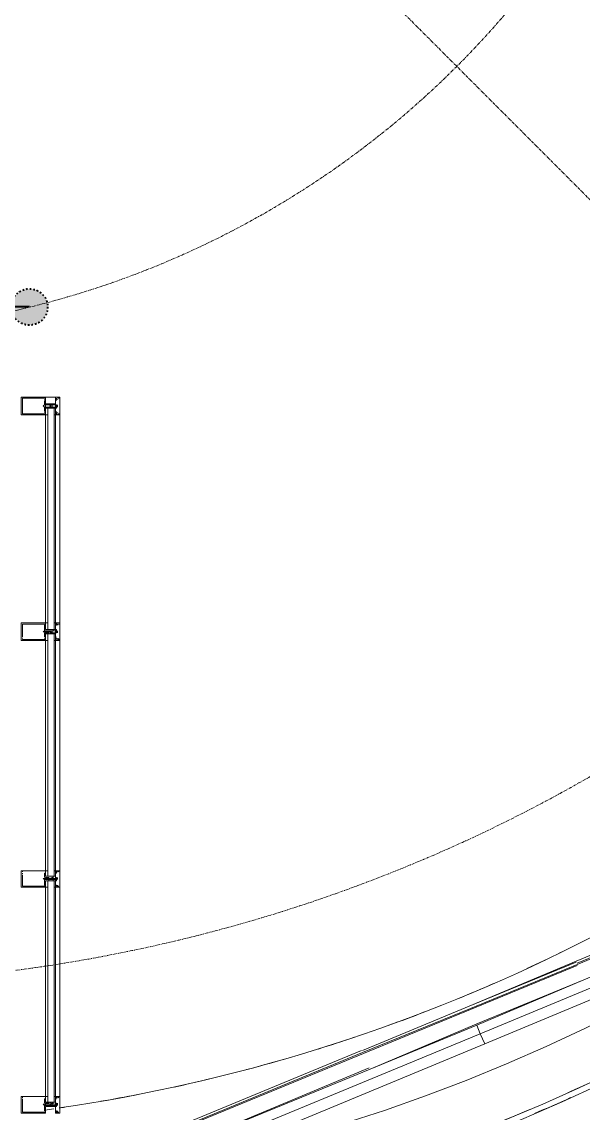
# Model space of a CAD drawing. Header units: millimetres. Extents: x 223 to 147055, y -17460 to 24540.
# Drawn here: x 136267 to 138425, y 300 to 4495 of the extents above; entities that cross this region are included whole.
import ezdxf

# ---------------------------------------------------------------- set-up
doc = ezdxf.new("R2010")
doc.units = ezdxf.units.MM
doc.linetypes.add('ACAD_ISO03W100', pattern=[30, 12, -18])
doc.linetypes.add('ADSK_Линия сетки', pattern=[21, 12, -3, 3, -3])
for name, color, linetype, lineweight in [('A-ANNO-DIMS', 7, 'Continuous', 9), ('S-GRID', 7, 'Continuous', 9), ('раб осв', 7, 'Continuous', 40), ('ЭЛ', 250, 'Continuous', 50)]:
    doc.layers.add(name, color=color, linetype=linetype, lineweight=lineweight)
for name, color, linetype in [('PDF _A-CLNG', 7, 'Continuous'), ('PDF _A-DETL', 7, 'Continuous'), ('PDF _A-DETL-GENF', 7, 'Continuous'), ('PDF _A-FLOR', 7, 'Continuous'), ('PDF _A-GLAZ-CURT', 7, 'Continuous'), ('PDF _A-GLAZ-CWMG', 7, 'Continuous'), ('PDF _I-WALL', 7, 'Continuous'), ('PDF _S-BEAM', 7, 'Continuous'), ('PDF _Ограждение', 7, 'Continuous')]:
    doc.layers.add(name, color=color, linetype=linetype)
doc.styles.add('GOST Common_I_6', font='ARIALN.TTF', dxfattribs={"height": 125})
doc.dimstyles.new('Диагональ_-_Gost_2_5мм', dxfattribs={"dimscale": 304.8, "dimtxt": 125.714375, "dimasz": 0.492126, "dimexe": 0.393701, "dimexo": 0.246063, "dimgap": 0.287073, "dimtad": 1, "dimdec": 0, "dimzin": 0, "dimdsep": 46, "dimtxsty": 'GOST Common_I_6', "dimsah": 1, "dimcen": 0.09, "dimdle": 0.393701, "dimazin": 0, "dimtfac": 1, "dimtdec": 4, "dimtix": 1, "dimtmove": 0, "dimatfit": 3, "dimfxl": 1, "dimtvp": 1, "dimtfill": 1, "dimtolj": 1, "dimtzin": 0, "dimarcsym": 2})

# ---------------------------------------------------------------- blocks, each defined once
blk = doc.blocks.new('*D338')
at = {"layer": 'A-ANNO-DIMS', "color": 0, "lineweight": -2, "transparency": 16777216}
for p, q in [((92115.2, 13595.1), (91913.7, 13796.7)), ((86612.7, 11315.9), (86612.7, 11600.9))]:
    blk.add_line(p, q, dxfattribs=at)
blk.add_arc((86612.7, 19097.7), 7616.7, 271.12837, 313.87163, dxfattribs=at)
at = {"layer": 'A-ANNO-DIMS', "color": 0, "transparency": 16777216}
for points in [[(91873.9, 13624.6), (91908.9, 13588.9), (91998.5, 13711.8)], [(86762.9, 11457.4), (86762.4, 11507.4), (86612.7, 11480.9)]]:
    blk.add_solid(points, dxfattribs=at)
at = {"layer": 'Defpoints', "color": 0, "transparency": 16777216}
for p in [(86612.7, 19097.7), (92168.2, 13542.1), (88584, 11740.4), (86612.7, 11240.9)]:
    blk.add_point(p, dxfattribs=at)
at = {"layer": 'A-ANNO-DIMS', "color": 0, "transparency": 16777216, "insert": (89470.1, 12199.3), "char_height": 125, "width": 588.088, "attachment_point": 5, "rotation": 22.5, "style": 'GOST Common_I_6', "bg_fill": 3, "box_fill_scale": 1.1, "bg_fill_color": 256, "bg_fill_true_color": 13158600, "bg_fill_transparency": 0}
blk.add_mtext('\\A1;45.00°', dxfattribs=at)
blk = doc.blocks.new('оси')
at = {"layer": 'S-GRID', "linetype": 'ADSK_Линия сетки'}
blk.add_line((86612.7, 19097.7), (92851.2, 12859.1), dxfattribs=at)
blk.add_arc((86612.7, 19097.7), 6000, 192.09621, 182.95219, dxfattribs=at)
at = {"layer": 'A-ANNO-DIMS'}
dim = blk.add_angular_dim_3p(base=(88584, 11740.4), center=(86612.7, 19097.7), p1=(86612.7, 11240.9), p2=(92168.2, 13542.1), dimstyle='Диагональ_-_Gost_2_5мм', override={"dimpost": '<>', "dimfxl": 6013.290219}, dxfattribs=at)
dim.commit()
dim.dimension.update_dxf_attribs({"geometry": '*D338', "text_midpoint": (89470.1, 12199.3)})
at = {"layer": 'S-GRID', "linetype": 'ADSK_Линия сетки'}
blk.add_arc((86612.7, 19097.7), 3500, 177.3315, 161.4375, dxfattribs=at)

msp = doc.modelspace()

# ---------------------------------------------------------------- linework, layer by layer
at = {"layer": 'PDF _A-CLNG', "lineweight": 15}
for centre, radius, start, end in [((135460.2, 6800.8), 7049.5, 294.27963, 295.52127), ((135459.5, 6802.5), 7051.3, 291.84641, 293.08773)]:
    msp.add_arc(centre, radius, start, end, dxfattribs=at)
at = {"layer": 'PDF _A-DETL', "lineweight": 15}
msp.add_circle((135464.3, 6800.3), 6849.5, dxfattribs=at)
at = {"layer": 'PDF _A-DETL-GENF', "lineweight": 15}
for points in [[(136357.5, 2996.8), (136357.5, 2984.1), (136264.4, 2984.1), (136264.4, 3051.9), (136357.5, 3051.9), (136357.5, 3039.2)], [(136353.3, 3043.4), (136357.5, 3043.4), (136357.5, 3047.6), (136268.6, 3047.6), (136268.6, 3043.4), (136268.6, 3034.9), (136268.6, 3001.1), (136268.6, 2992.6), (136268.6, 2988.4), (136357.5, 2988.4), (136357.5, 2992.6), (136353.3, 2992.6)], [(136268.6, 3043.4), (136268.6, 3043.4)], [(136268.6, 3034.9), (136268.6, 3034.9)], [(136268.6, 3034.9), (136268.6, 3034.9)], [(136382.9, 3013.8), (136387.2, 3013.8), (136378.7, 3013.8), (136353.3, 3013.8), (136349.1, 3018), (136353.3, 3022.2), (136378.7, 3022.2), (136374.5, 3018), (136378.7, 3013.8), (136378.7, 3022.2), (136382.9, 3022.2), (136382.9, 3013.8), (136378.7, 3013.8)], [(136353.3, 3022.2), (136353.3, 3039.2), (136353.3, 3034.9)], [(136353.3, 3013.8), (136357.5, 3013.8), (136357.5, 3022.2), (136353.3, 3022.2), (136353.3, 3030.7)], [(136353.3, 3026.5), (136357.5, 3026.5), (136374.5, 3026.5)], [(136357.5, 3039.2), (136357.5, 3039.2)], [(136357.5, 3039.2), (136357.5, 3039.2)], [(136357.5, 3034.9), (136357.5, 3030.7)], [(136357.5, 3034.9), (136357.5, 3034.9)], [(136357.5, 3034.9), (136357.5, 3034.9)], [(136357.5, 3030.7), (136357.5, 3030.7)], [(136357.5, 3026.5), (136357.5, 3026.5)], [(136370.2, 3022.2), (136357.5, 3022.2), (136357.5, 3018), (136357.5, 3013.8), (136370.2, 3013.8)], [(136357.5, 3022.2), (136357.5, 3022.2)], [(136399.9, 2996.8), (136395.6, 2996.8), (136395.6, 3009.5), (136395.6, 3018), (136395.6, 3026.5), (136387.2, 3026.5), (136378.7, 3026.5)], [(136378.7, 3026.5), (136378.7, 3026.5)], [(136387.2, 3026.5), (136387.2, 3022.2), (136378.7, 3022.2)], [(136382.9, 3022.2), (136387.2, 3022.2), (136395.6, 3022.2), (136399.9, 3022.2), (136399.9, 3009.5), (136395.6, 3009.5), (136387.2, 3009.5)], [(136387.2, 3026.5), (136387.2, 3026.5)], [(136387.2, 3022.2), (136387.2, 3022.2)], [(136387.2, 3022.2), (136387.2, 3022.2)], [(136395.6, 3047.6), (136395.6, 3051.9), (136399.9, 3051.9), (136412.6, 3051.9), (136412.6, 2984.1), (136399.9, 2984.1)], [(136395.6, 3051.9), (136395.6, 3051.9)], [(136395.6, 3047.6), (136395.6, 3047.6)], [(136395.6, 3047.6), (136395.6, 3047.6)], [(136395.6, 3013.8), (136395.6, 3022.2), (136395.6, 3043.4)], [(136395.6, 3043.4), (136395.6, 3043.4)], [(136395.6, 3043.4), (136395.6, 3043.4)], [(136399.9, 3039.2), (136395.6, 3039.2), (136395.6, 3026.5)], [(136395.6, 3026.5), (136395.6, 3026.5)], [(136395.6, 3022.2), (136395.6, 3022.2)], [(136399.9, 3047.6), (136399.9, 3047.6)], [(136399.9, 3047.6), (136399.9, 3047.6)], [(136404.1, 3043.4), (136399.9, 3043.4), (136399.9, 3047.6)], [(136399.9, 3043.4), (136399.9, 3043.4)], [(136399.9, 3022.2), (136399.9, 3013.8)], [(136399.9, 3022.2), (136399.9, 3022.2)], [(136399.9, 3022.2), (136399.9, 3022.2)], [(136399.9, 3022.2), (136399.9, 3022.2)], [(136408.3, 2988.4), (136404.1, 2988.4), (136412.6, 2988.4), (136412.6, 3001.1), (136412.6, 3018), (136412.6, 3034.9), (136412.6, 3047.6), (136404.1, 3047.6), (136408.3, 3047.6)], [(136404.1, 3047.6), (136404.1, 3047.6)], [(136404.1, 3043.4), (136404.1, 3043.4)], [(136404.1, 3013.8), (136404.1, 3022.2)], [(136408.3, 3043.4), (136408.3, 3043.4)], [(136268.6, 3001.1), (136268.6, 3001.1)], [(136268.6, 2992.6), (136268.6, 2992.6)], [(136353.3, 3001.1), (136353.3, 2996.8), (136353.3, 3013.8), (136353.3, 3005.3)], [(136353.3, 3013.8), (136353.3, 3013.8)], [(136374.5, 3009.5), (136357.5, 3009.5), (136353.3, 3009.5)], [(136353.3, 2996.8), (136353.3, 2996.8)], [(136357.5, 3018), (136357.5, 3018)], [(136357.5, 3013.8), (136357.5, 3013.8)], [(136357.5, 3009.5), (136357.5, 3009.5)], [(136357.5, 3005.3), (136357.5, 3001.1)], [(136357.5, 3005.3), (136357.5, 3005.3)], [(136357.5, 3001.1), (136357.5, 3001.1)], [(136357.5, 2996.8), (136357.5, 2996.8)], [(136374.5, 3018), (136374.5, 3018)], [(136374.5, 3009.5), (136374.5, 3009.5)], [(136378.7, 3009.5), (136387.2, 3009.5), (136387.2, 3013.8), (136395.6, 3013.8), (136395.6, 2992.6)], [(136378.7, 3009.5), (136378.7, 3009.5)], [(136387.2, 3013.8), (136387.2, 3013.8)], [(136387.2, 3009.5), (136387.2, 3009.5)], [(136395.6, 3018), (136395.6, 3018)], [(136395.6, 3013.8), (136395.6, 3013.8)], [(136395.6, 3009.5), (136395.6, 3009.5)], [(136395.6, 2992.6), (136395.6, 2992.6)], [(136395.6, 2988.4), (136395.6, 2984.1), (136399.9, 2984.1), (136399.9, 2988.4), (136399.9, 2992.6), (136404.1, 2992.6)], [(136395.6, 2992.6), (136395.6, 2992.6)], [(136395.6, 2992.6), (136395.6, 2992.6)], [(136395.6, 2988.4), (136395.6, 2988.4)], [(136395.6, 2988.4), (136395.6, 2988.4)], [(136399.9, 3018), (136399.9, 3018)], [(136399.9, 3013.8), (136399.9, 3013.8)], [(136399.9, 2988.4), (136399.9, 2988.4)], [(136404.1, 2988.4), (136404.1, 2988.4)], [(136408.3, 2992.6), (136408.3, 2992.6)], [(136357.5, 2129), (136357.5, 2116.3), (136264.4, 2116.3), (136264.4, 2184), (136357.5, 2184), (136357.5, 2171.3)], [(136399.9, 2184), (136412.6, 2184), (136412.6, 2116.3), (136399.9, 2116.3), (136395.6, 2116.3)], [(136395.6, 2179.8), (136395.6, 2184), (136399.9, 2184), (136399.9, 2179.8), (136399.9, 2175.6), (136395.6, 2175.6)], [(136395.6, 2184), (136395.6, 2184)], [(136399.9, 2184), (136399.9, 2184)], [(136353.3, 2154.4), (136353.3, 2175.6), (136357.5, 2175.6), (136357.5, 2179.8), (136268.6, 2179.8), (136268.6, 2175.6), (136268.6, 2167.1), (136268.6, 2133.2), (136268.6, 2129)], [(136268.6, 2175.6), (136268.6, 2175.6)], [(136268.6, 2167.1), (136268.6, 2167.1)], [(136268.6, 2167.1), (136268.6, 2167.1)], [(136378.7, 2150.2), (136353.3, 2150.2), (136349.1, 2150.2), (136353.3, 2154.4), (136378.7, 2154.4), (136374.5, 2150.2), (136378.7, 2145.9)], [(136353.3, 2171.3), (136353.3, 2167.1)], [(136353.3, 2145.9), (136357.5, 2145.9), (136357.5, 2154.4), (136353.3, 2154.4), (136353.3, 2162.9), (136357.5, 2162.9), (136357.5, 2167.1)], [(136374.5, 2145.9), (136374.5, 2141.7), (136357.5, 2141.7), (136353.3, 2141.7)], [(136353.3, 2133.2), (136353.3, 2129), (136353.3, 2145.9), (136353.3, 2137.5)], [(136353.3, 2145.9), (136353.3, 2145.9)], [(136357.5, 2171.3), (136357.5, 2171.3)], [(136357.5, 2171.3), (136357.5, 2171.3)], [(136357.5, 2171.3), (136357.5, 2171.3)], [(136357.5, 2167.1), (136357.5, 2167.1)], [(136357.5, 2167.1), (136357.5, 2167.1)], [(136357.5, 2162.9), (136357.5, 2162.9)], [(136357.5, 2158.6), (136357.5, 2158.6)], [(136357.5, 2158.6), (136357.5, 2158.6)], [(136357.5, 2158.6), (136374.5, 2158.6)], [(136370.2, 2154.4), (136357.5, 2154.4), (136357.5, 2150.2), (136357.5, 2145.9), (136370.2, 2145.9)], [(136357.5, 2154.4), (136357.5, 2154.4)], [(136357.5, 2150.2), (136357.5, 2150.2)], [(136357.5, 2145.9), (136357.5, 2145.9)], [(136357.5, 2141.7), (136357.5, 2141.7)], [(136374.5, 2150.2), (136374.5, 2150.2)], [(136374.5, 2145.9), (136374.5, 2145.9)], [(136374.5, 2141.7), (136374.5, 2141.7)], [(136382.9, 2145.9), (136387.2, 2145.9), (136378.7, 2145.9), (136378.7, 2141.7), (136387.2, 2141.7), (136395.6, 2141.7), (136395.6, 2150.2), (136395.6, 2158.6), (136395.6, 2175.6), (136395.6, 2154.4), (136387.2, 2154.4), (136382.9, 2154.4), (136382.9, 2145.9), (136378.7, 2150.2), (136378.7, 2154.4), (136382.9, 2154.4)], [(136387.2, 2141.7), (136387.2, 2145.9), (136395.6, 2145.9), (136399.9, 2145.9), (136399.9, 2158.6), (136395.6, 2158.6), (136387.2, 2158.6), (136378.7, 2158.6)], [(136378.7, 2158.6), (136378.7, 2158.6)], [(136387.2, 2158.6), (136387.2, 2154.4), (136378.7, 2154.4)], [(136378.7, 2141.7), (136378.7, 2141.7)], [(136387.2, 2154.4), (136387.2, 2154.4)], [(136387.2, 2145.9), (136387.2, 2145.9)], [(136387.2, 2141.7), (136387.2, 2141.7)], [(136395.6, 2179.8), (136395.6, 2179.8)], [(136395.6, 2179.8), (136395.6, 2179.8)], [(136395.6, 2175.6), (136395.6, 2175.6)], [(136395.6, 2175.6), (136395.6, 2175.6)], [(136395.6, 2158.6), (136395.6, 2158.6)], [(136395.6, 2124.8), (136395.6, 2145.9), (136395.6, 2154.4)], [(136395.6, 2154.4), (136395.6, 2154.4)], [(136395.6, 2150.2), (136395.6, 2150.2)], [(136395.6, 2145.9), (136395.6, 2145.9)], [(136395.6, 2141.7), (136395.6, 2129), (136399.9, 2129)], [(136395.6, 2141.7), (136395.6, 2141.7)], [(136399.9, 2179.8), (136399.9, 2179.8)], [(136404.1, 2175.6), (136404.1, 2179.8), (136399.9, 2179.8), (136399.9, 2175.6)], [(136399.9, 2175.6), (136399.9, 2175.6)], [(136399.9, 2154.4), (136399.9, 2145.9)], [(136399.9, 2154.4), (136399.9, 2154.4)], [(136399.9, 2154.4), (136399.9, 2154.4)], [(136399.9, 2154.4), (136399.9, 2154.4)], [(136399.9, 2150.2), (136399.9, 2150.2)], [(136399.9, 2145.9), (136399.9, 2145.9)], [(136408.3, 2124.8), (136404.1, 2120.5), (136412.6, 2120.5), (136412.6, 2133.2), (136412.6, 2150.2), (136412.6, 2167.1), (136412.6, 2179.8), (136404.1, 2179.8), (136408.3, 2179.8)], [(136404.1, 2179.8), (136404.1, 2179.8)], [(136404.1, 2145.9), (136404.1, 2154.4)], [(136408.3, 2175.6), (136408.3, 2175.6)], [(136268.6, 2133.2), (136268.6, 2133.2)], [(136268.6, 2129), (136268.6, 2129)], [(136268.6, 2124.8), (136268.6, 2120.5), (136357.5, 2120.5), (136357.5, 2124.8), (136353.3, 2124.8)], [(136268.6, 2124.8), (136268.6, 2124.8)], [(136353.3, 2129), (136353.3, 2129)], [(136357.5, 2137.5), (136357.5, 2133.2)], [(136357.5, 2137.5), (136357.5, 2137.5)], [(136357.5, 2133.2), (136357.5, 2133.2)], [(136357.5, 2133.2), (136357.5, 2133.2)], [(136357.5, 2129), (136357.5, 2129)], [(136357.5, 2129), (136357.5, 2129)], [(136395.6, 2124.8), (136395.6, 2124.8)], [(136395.6, 2124.8), (136395.6, 2124.8)], [(136395.6, 2120.5), (136395.6, 2120.5)], [(136395.6, 2120.5), (136395.6, 2120.5)], [(136399.9, 2120.5), (136399.9, 2124.8), (136404.1, 2124.8)], [(136399.9, 2120.5), (136399.9, 2120.5)], [(136399.9, 2120.5), (136399.9, 2120.5)], [(136404.1, 2120.5), (136404.1, 2120.5)], [(136357.5, 1180.7), (136357.5, 1168.1), (136264.4, 1168.1), (136264.4, 1231.5), (136357.5, 1231.5), (136268.6, 1231.5), (136268.6, 1227.3)], [(136268.6, 1227.3), (136268.6, 1227.3)], [(136268.6, 1223.1), (136268.6, 1223.1)], [(136268.6, 1223.1), (136268.6, 1218.8)], [(136268.6, 1218.8), (136268.6, 1218.8)], [(136353.3, 1214.6), (136353.3, 1206.1), (136353.3, 1223.1), (136357.5, 1223.1), (136357.5, 1231.5), (136357.5, 1223.1)], [(136353.3, 1218.8), (136353.3, 1218.8)], [(136357.5, 1223.1), (136357.5, 1223.1)], [(136357.5, 1218.8), (136357.5, 1214.6)], [(136357.5, 1218.8), (136357.5, 1218.8)], [(136357.5, 1218.8), (136357.5, 1218.8)], [(136387.2, 1201.9), (136395.6, 1201.9), (136395.6, 1206.1), (136395.6, 1227.3)], [(136395.6, 1231.5), (136399.9, 1231.5), (136399.9, 1227.3)], [(136395.6, 1231.5), (136395.6, 1231.5)], [(136395.6, 1231.5), (136395.6, 1231.5)], [(136395.6, 1227.3), (136395.6, 1227.3)], [(136395.6, 1227.3), (136395.6, 1227.3)], [(136404.1, 1227.3), (136399.9, 1227.3), (136399.9, 1223.1), (136395.6, 1223.1), (136395.6, 1210.4)], [(136399.9, 1231.5), (136399.9, 1231.5)], [(136399.9, 1231.5), (136399.9, 1231.5)], [(136399.9, 1231.5), (136412.6, 1231.5), (136404.1, 1231.5), (136408.3, 1227.3)], [(136399.9, 1223.1), (136399.9, 1223.1)], [(136404.1, 1231.5), (136404.1, 1231.5)], [(136404.1, 1227.3), (136404.1, 1227.3)], [(136408.3, 1227.3), (136408.3, 1227.3)], [(136268.6, 1214.6), (136268.6, 1185), (136268.6, 1176.5), (136268.6, 1172.3), (136357.5, 1172.3), (136357.5, 1176.5), (136353.3, 1176.5), (136353.3, 1197.7), (136357.5, 1197.7), (136357.5, 1201.9), (136353.3, 1201.9)], [(136268.6, 1214.6), (136268.6, 1214.6)], [(136268.6, 1185), (136268.6, 1185)], [(136268.6, 1176.5), (136268.6, 1176.5)], [(136382.9, 1197.7), (136387.2, 1197.7), (136378.7, 1197.7), (136353.3, 1197.7), (136349.1, 1201.9), (136353.3, 1201.9), (136378.7, 1201.9), (136374.5, 1201.9)], [(136353.3, 1210.4), (136357.5, 1210.4), (136374.5, 1210.4)], [(136353.3, 1197.7), (136353.3, 1197.7)], [(136374.5, 1193.4), (136357.5, 1193.4), (136357.5, 1189.2), (136353.3, 1189.2), (136353.3, 1193.4)], [(136353.3, 1180.7), (136353.3, 1180.7)], [(136353.3, 1176.5), (136353.3, 1176.5)], [(136357.5, 1214.6), (136357.5, 1214.6)], [(136357.5, 1206.1), (136357.5, 1206.1)], [(136370.2, 1201.9), (136370.2, 1206.1), (136357.5, 1206.1), (136357.5, 1201.9), (136357.5, 1197.7)], [(136357.5, 1206.1), (136357.5, 1206.1)], [(136357.5, 1201.9), (136357.5, 1201.9)], [(136357.5, 1193.4), (136370.2, 1193.4), (136370.2, 1197.7)], [(136357.5, 1197.7), (136357.5, 1197.7)], [(136357.5, 1193.4), (136357.5, 1193.4)], [(136357.5, 1193.4), (136357.5, 1193.4)], [(136357.5, 1189.2), (136357.5, 1189.2)], [(136357.5, 1189.2), (136357.5, 1189.2)], [(136357.5, 1185), (136357.5, 1185)], [(136357.5, 1180.7), (136357.5, 1180.7)], [(136357.5, 1180.7), (136357.5, 1180.7)], [(136374.5, 1206.1), (136374.5, 1206.1)], [(136374.5, 1197.7), (136378.7, 1197.7), (136378.7, 1201.9), (136382.9, 1206.1), (136382.9, 1197.7), (136378.7, 1197.7)], [(136374.5, 1201.9), (136374.5, 1201.9)], [(136374.5, 1193.4), (136374.5, 1193.4)], [(136382.9, 1206.1), (136387.2, 1206.1), (136387.2, 1210.4), (136378.7, 1210.4)], [(136378.7, 1206.1), (136378.7, 1206.1)], [(136387.2, 1206.1), (136387.2, 1201.9), (136378.7, 1201.9)], [(136378.7, 1193.4), (136378.7, 1193.4)], [(136387.2, 1193.4), (136378.7, 1193.4)], [(136395.6, 1206.1), (136395.6, 1210.4), (136387.2, 1210.4)], [(136395.6, 1197.7), (136395.6, 1206.1), (136399.9, 1206.1), (136399.9, 1193.4), (136395.6, 1193.4), (136387.2, 1193.4), (136387.2, 1197.7), (136395.6, 1197.7), (136395.6, 1193.4), (136395.6, 1176.5)], [(136387.2, 1206.1), (136387.2, 1206.1)], [(136387.2, 1197.7), (136387.2, 1197.7)], [(136387.2, 1193.4), (136387.2, 1193.4)], [(136395.6, 1206.1), (136395.6, 1206.1)], [(136395.6, 1201.9), (136395.6, 1193.4), (136395.6, 1176.5), (136399.9, 1176.5), (136399.9, 1172.3), (136404.1, 1172.3), (136404.1, 1176.5)], [(136395.6, 1201.9), (136395.6, 1201.9)], [(136395.6, 1193.4), (136395.6, 1193.4)], [(136395.6, 1176.5), (136395.6, 1176.5)], [(136399.9, 1206.1), (136399.9, 1193.4)], [(136399.9, 1206.1), (136399.9, 1206.1)], [(136399.9, 1206.1), (136399.9, 1206.1)], [(136399.9, 1201.9), (136399.9, 1201.9)], [(136399.9, 1201.9), (136399.9, 1201.9)], [(136399.9, 1197.7), (136399.9, 1197.7)], [(136399.9, 1197.7), (136399.9, 1197.7)], [(136399.9, 1193.4), (136399.9, 1193.4)], [(136404.1, 1197.7), (136404.1, 1206.1)], [(136395.6, 1172.3), (136395.6, 1172.3)], [(136404.1, 1168.1), (136412.6, 1168.1), (136399.9, 1168.1), (136395.6, 1168.1), (136395.6, 1172.3)], [(136395.6, 1172.3), (136395.6, 1172.3)], [(136399.9, 1172.3), (136399.9, 1172.3)], [(136399.9, 1168.1), (136399.9, 1168.1)], [(136408.3, 1172.3), (136404.1, 1172.3)], [(136404.1, 1168.1), (136404.1, 1168.1)], [(136357.5, 312.9), (136357.5, 300.2), (136264.4, 300.2), (136264.4, 363.7), (136357.5, 363.7), (136268.6, 363.7), (136268.6, 359.5)], [(136268.6, 359.5), (136268.6, 359.5)], [(136268.6, 355.3), (136268.6, 351), (136268.6, 317.2), (136268.6, 308.7), (136268.6, 304.5), (136357.5, 304.5), (136357.5, 308.7), (136353.3, 308.7), (136353.3, 329.9), (136357.5, 329.9), (136357.5, 334.1), (136353.3, 334.1)], [(136268.6, 355.3), (136268.6, 355.3)], [(136268.6, 351), (136268.6, 351)], [(136268.6, 351), (136268.6, 351)], [(136382.9, 329.9), (136387.2, 329.9), (136378.7, 329.9), (136353.3, 329.9), (136349.1, 334.1), (136353.3, 334.1), (136378.7, 334.1), (136374.5, 334.1), (136378.7, 329.9), (136378.7, 334.1), (136382.9, 338.3), (136382.9, 329.9), (136378.7, 329.9)], [(136353.3, 346.8), (136353.3, 338.3), (136353.3, 355.3), (136357.5, 355.3), (136357.5, 363.7), (136357.5, 355.3)], [(136353.3, 355.3), (136353.3, 351)], [(136353.3, 342.6), (136357.5, 342.6), (136374.5, 342.6), (136374.5, 338.3)], [(136357.5, 355.3), (136357.5, 355.3)], [(136357.5, 355.3), (136357.5, 355.3)], [(136357.5, 351), (136357.5, 346.8)], [(136357.5, 351), (136357.5, 351)], [(136357.5, 351), (136357.5, 351)], [(136357.5, 346.8), (136357.5, 346.8)], [(136357.5, 338.3), (136357.5, 338.3)], [(136370.2, 338.3), (136357.5, 338.3), (136357.5, 334.1), (136357.5, 329.9)], [(136357.5, 338.3), (136357.5, 338.3)], [(136378.7, 338.3), (136378.7, 342.6), (136387.2, 342.6), (136387.2, 338.3), (136382.9, 338.3)], [(136387.2, 338.3), (136387.2, 334.1), (136378.7, 334.1)], [(136387.2, 334.1), (136395.6, 334.1), (136395.6, 342.6), (136387.2, 342.6)], [(136395.6, 329.9), (136395.6, 338.3), (136399.9, 338.3), (136399.9, 325.6), (136395.6, 325.6), (136387.2, 325.6), (136387.2, 329.9), (136395.6, 329.9), (136395.6, 325.6), (136395.6, 308.7)], [(136387.2, 338.3), (136387.2, 338.3)], [(136395.6, 363.7), (136399.9, 363.7), (136399.9, 359.5), (136404.1, 359.5)], [(136395.6, 363.7), (136395.6, 363.7)], [(136395.6, 363.7), (136395.6, 363.7)], [(136395.6, 359.5), (136395.6, 359.5)], [(136395.6, 359.5), (136395.6, 359.5)], [(136395.6, 338.3), (136395.6, 359.5)], [(136399.9, 355.3), (136395.6, 355.3), (136395.6, 342.6)], [(136395.6, 342.6), (136395.6, 342.6)], [(136395.6, 338.3), (136395.6, 338.3)], [(136399.9, 363.7), (136399.9, 363.7)], [(136399.9, 363.7), (136399.9, 363.7)], [(136399.9, 363.7), (136412.6, 363.7), (136404.1, 363.7), (136408.3, 359.5)], [(136399.9, 359.5), (136399.9, 359.5)], [(136399.9, 338.3), (136399.9, 329.9)], [(136399.9, 338.3), (136399.9, 338.3)], [(136399.9, 338.3), (136399.9, 338.3)], [(136404.1, 363.7), (136404.1, 363.7)], [(136404.1, 359.5), (136404.1, 359.5)], [(136404.1, 329.9), (136404.1, 338.3)], [(136408.3, 359.5), (136408.3, 359.5)], [(136268.6, 317.2), (136268.6, 317.2)], [(136268.6, 308.7), (136268.6, 308.7)], [(136353.3, 329.9), (136353.3, 329.9)], [(136374.5, 325.6), (136357.5, 325.6), (136357.5, 321.4), (136353.3, 321.4), (136353.3, 325.6)], [(136353.3, 317.2), (136353.3, 312.9)], [(136353.3, 308.7), (136353.3, 308.7)], [(136357.5, 334.1), (136357.5, 334.1)], [(136357.5, 325.6), (136370.2, 325.6), (136370.2, 329.9)], [(136357.5, 329.9), (136357.5, 329.9)], [(136357.5, 325.6), (136357.5, 325.6)], [(136357.5, 325.6), (136357.5, 325.6)], [(136357.5, 321.4), (136357.5, 321.4)], [(136357.5, 321.4), (136357.5, 321.4)], [(136357.5, 317.2), (136357.5, 317.2)], [(136357.5, 317.2), (136357.5, 317.2)], [(136357.5, 312.9), (136357.5, 312.9)], [(136357.5, 312.9), (136357.5, 312.9)], [(136374.5, 334.1), (136374.5, 334.1)], [(136374.5, 325.6), (136374.5, 325.6)], [(136378.7, 325.6), (136378.7, 325.6)], [(136387.2, 325.6), (136378.7, 325.6)], [(136387.2, 329.9), (136387.2, 329.9)], [(136387.2, 325.6), (136387.2, 325.6)], [(136395.6, 334.1), (136395.6, 325.6), (136395.6, 308.7), (136399.9, 308.7), (136399.9, 304.5), (136404.1, 304.5), (136404.1, 308.7)], [(136395.6, 334.1), (136395.6, 334.1)], [(136395.6, 329.9), (136395.6, 329.9)], [(136395.6, 325.6), (136395.6, 325.6)], [(136395.6, 308.7), (136395.6, 308.7)], [(136408.3, 304.5), (136404.1, 304.5), (136404.1, 300.2), (136412.6, 300.2), (136399.9, 300.2), (136399.9, 304.5), (136399.9, 300.2), (136395.6, 300.2), (136395.6, 304.5)], [(136395.6, 304.5), (136395.6, 304.5)], [(136395.6, 304.5), (136395.6, 304.5)], [(136399.9, 334.1), (136399.9, 334.1)], [(136399.9, 334.1), (136399.9, 334.1)], [(136399.9, 329.9), (136399.9, 329.9)], [(136399.9, 304.5), (136399.9, 304.5)], [(136399.9, 300.2), (136399.9, 300.2)]]:
    msp.add_lwpolyline(points, dxfattribs=at)
for points in [[(136412.6, 1168.1), (136412.6, 1185), (136412.6, 1201.9), (136412.6, 1214.6), (136412.6, 1231.5)], [(136412.6, 300.2), (136412.6, 317.2), (136412.6, 334.1), (136412.6, 351), (136412.6, 363.7)]]:
    msp.add_lwpolyline(points, close=True, dxfattribs=at)
at = {"layer": 'PDF _A-FLOR', "lineweight": 15}
msp.add_lwpolyline([(128589.1, 5127.6, 0.887105), (142531.5, 6801.7, 1), (128388.1, 6801.7, 0.058045), (128577.4, 5176.4)], format="xyb", dxfattribs=at)
for centre, radius, start, end in [((135459.9, 6801.4), 6550.6, 294.81263, 296.09261), ((135460.5, 6800.1), 6549.2, 292.30211, 293.58786), ((135459.7, 6801.9), 6551.1, 289.79746, 291.07735), ((135459.5, 6802.6), 6551.9, 287.2871, 288.56683), ((135459.5, 6802.8), 6552.1, 284.78224, 286.05644), ((135459.6, 6802.7), 6552, 282.27184, 283.55155), ((135459.6, 6802.4), 6551.7, 279.76707, 281.04135), ((135455.2, 6834.1), 6583.7, 277.85591, 278.162), ((135450.8, 6862.5), 6612.4, 278.34435, 278.52939)]:
    msp.add_arc(centre, radius, start, end, dxfattribs=at)
at = {"layer": 'PDF _A-GLAZ-CURT', "lineweight": 15}
for points in [[(136366, 3009.5), (136366, 2158.6), (136391.4, 2158.6), (136391.4, 3009.5)], [(136366, 2141.7), (136366, 1210.4), (136391.4, 1210.4), (136391.4, 2141.7)], [(136366, 1193.4), (136366, 342.6), (136391.4, 342.6), (136391.4, 1193.4)], [(138046.6, 566.9), (139287, 1083.4), (139274.3, 1121.5), (138029.7, 605)], [(136802, 50.5), (138046.6, 566.9), (138029.7, 605), (136789.3, 92.8)]]:
    msp.add_lwpolyline(points, close=True, dxfattribs=at)
msp.add_lwpolyline([(138427.6, 812.5), (138017, 638.9), (138029.7, 605), (138017, 638.9), (137606.3, 469.6), (136789.3, 135.1), (135908.8, 135.1), (135464.3, 135.1), (135464.3, 92.8), (135464.3, 135.1), (135019.8, 135.1), (134139.3, 135.1), (133322.3, 469.6), (132911.6, 638.9), (132898.9, 605), (132911.6, 638.9), (132501, 812.5), (131688.2, 1146.9)], dxfattribs=at)
at = {"layer": 'PDF _A-GLAZ-CWMG', "lineweight": 15}
for points in [[(135908.8, 202.9), (136776.6, 202.9), (136776.6, 211.3), (135908.8, 211.3), (136776.6, 211.3), (137572.5, 541.5), (136776.6, 211.3), (136776.6, 202.9), (137576.7, 533.1), (137991.6, 702.4), (138402.2, 871.7), (139202.3, 1201.9), (139240.4, 1151.1), (139862.7, 1773.4), (140175.9, 2086.7), (140493.4, 2399.9), (141115.7, 3026.5), (141115.7, 3022.2), (141115.7, 3026.5), (141060.7, 3060.3), (141056.5, 3064.6), (141060.7, 3060.3), (141395.1, 3864.6)], [(141450.2, 3839.2), (141115.7, 3026.5), (141060.7, 3060.3), (140446.9, 2446.5), (140129.4, 2133.2), (139816.1, 1820), (139202.3, 1206.1), (139198.1, 1214.6), (139807.6, 1828.4), (139198.1, 1214.6), (138398, 884.4), (139198.1, 1214.6), (139202.3, 1206.1), (138402.2, 876)], [(136357.5, 3051.9), (136395.6, 3051.9)], [(136366, 2184), (136357.5, 2184), (136357.5, 2984.1), (136366, 2984.1)], [(136391.4, 2984.1), (136395.6, 2984.1), (136395.6, 2184), (136391.4, 2184)], [(136412.6, 2984.1), (136412.6, 2184)], [(136366, 1231.5), (136357.5, 1231.5), (136357.5, 2116.3), (136366, 2116.3)], [(136391.4, 2116.3), (136395.6, 2116.3), (136395.6, 1231.5), (136391.4, 1231.5)], [(136412.6, 2116.3), (136412.6, 1231.5)], [(139816.1, 1815.7), (139202.3, 1201.9), (139202.3, 1206.1), (139202.3, 1201.9), (139240.4, 1151.1), (139240.4, 1146.9), (139240.4, 1151.1), (138427.6, 812.5), (138017, 643.1), (137606.3, 469.6)], [(136366, 363.7), (136357.5, 363.7), (136357.5, 410.3), (136357.5, 1070.7), (136357.5, 1168.1), (136366, 1168.1)], [(136391.4, 1168.1), (136395.6, 1168.1), (136395.6, 1070.7), (136395.6, 410.3), (136395.6, 363.7), (136391.4, 363.7)], [(136412.6, 1168.1), (136412.6, 1070.7), (136412.6, 410.3), (136412.6, 363.7)], [(138398, 884.4), (137987.3, 710.9), (138398, 880.2)], [(138402.2, 867.5), (137991.6, 698.2), (137580.9, 528.8), (136776.6, 198.6), (136776.6, 202.9), (136776.6, 198.6), (136789.3, 135.1), (137602.1, 473.8)]]:
    msp.add_lwpolyline(points, dxfattribs=at)
for points in [[(136412.6, 3051.9), (136395.6, 3051.9), (136395.6, 3026.5), (136357.5, 3026.5), (136357.5, 3051.9), (136264.4, 3051.9), (136264.4, 2984.1), (136357.5, 2984.1), (136357.5, 3009.5), (136395.6, 3009.5), (136395.6, 2984.1), (136412.6, 2984.1)], [(136412.6, 2116.3), (136412.6, 2184), (136395.6, 2184), (136395.6, 2158.6), (136357.5, 2158.6), (136357.5, 2184), (136264.4, 2184), (136264.4, 2116.3), (136357.5, 2116.3), (136357.5, 2141.7), (136395.6, 2141.7), (136395.6, 2116.3)], [(136412.6, 1168.1), (136412.6, 1231.5), (136395.6, 1231.5), (136395.6, 1210.4), (136357.5, 1210.4), (136357.5, 1231.5), (136264.4, 1231.5), (136264.4, 1168.1), (136357.5, 1168.1), (136357.5, 1193.4), (136395.6, 1193.4), (136395.6, 1168.1)], [(137576.7, 541.5), (137987.3, 710.9)], [(136412.6, 300.2), (136412.6, 363.7), (136395.6, 363.7), (136395.6, 342.6), (136357.5, 342.6), (136357.5, 363.7), (136264.4, 363.7), (136264.4, 300.2), (136357.5, 300.2), (136357.5, 325.6), (136395.6, 325.6), (136395.6, 300.2)]]:
    msp.add_lwpolyline(points, close=True, dxfattribs=at)
at = {"layer": 'PDF _I-WALL', "lineweight": 15}
msp.add_lwpolyline([(128908.3, 4196.3, 0.826633), (142510.3, 6801.7, 1), (128409.3, 6801.7, 0.052683), (128565, 5328.3)], format="xyb", dxfattribs=at)
for centre, radius, start, end in [((135459.8, 6801.7), 6551, 278.33863, 313.90686), ((135455.2, 6834.1), 6583.7, 277.85591, 278.162)]:
    msp.add_arc(centre, radius, start, end, dxfattribs=at)
at = {"layer": 'PDF _S-BEAM', "lineweight": 15}
msp.add_arc((135460.1, 6801.1), 7071, 293.13176, 294.36235, dxfattribs=at)
at = {"layer": 'PDF _Ограждение', "lineweight": 15}
msp.add_lwpolyline([(141048, 312.9, -0.199572), (137458.2, -1172.9), (134058.9, -1172.9), (134058.9, -1223.7), (137458.2, -1223.7, 0.20008), (141081.9, 279.1)], format="xyb", dxfattribs=at)

# ---------------------------------------------------------------- next in the draw order: block references
msp.add_blockref('оси', (48851.6, -12299.4))

# ---------------------------------------------------------------- next in the draw order: hatches: boundary and pattern name
at = {"layer": 'ЭЛ', "linetype": 'ACAD_ISO03W100', "lineweight": 40, "ltscale": 0.46}
msp.add_hatch(color=0, dxfattribs=at).paths.add_polyline_path([(136365.9, 3398.5, 1), (136225.9, 3398.5, 1)])

# ---------------------------------------------------------------- next in the draw order: linework, layer by layer
at = {"layer": 'раб осв', "color": 0, "lineweight": 40}
msp.add_lwpolyline([(136295.9, 3398.5), (134961.6, 3398.5), (134961.6, 3398.5), (134961.6, 6998.5), (135504.2, 6998.5), (134961.6, 6998.5), (134961.6, 11298.5), (135504.2, 11298.5)], dxfattribs=at)
at = {"layer": 'ЭЛ', "color": 7, "lineweight": 25}
msp.add_lwpolyline([(136295.9, 3398.5, 0, 0, 0), (132884.7, -2451.5, 150, 0, 0), (133085.9, -2110.4, 0, 0, 0), (132459.3, -3185.5, 0, 0, 0)], format="xyseb", dxfattribs=at)
at = {"layer": 'ЭЛ', "color": 0, "linetype": 'ACAD_ISO03W100', "lineweight": 40, "ltscale": 0.46}
msp.add_circle((136295.9, 3398.5), 70, dxfattribs=at)

doc.saveas('drawing.dxf')
